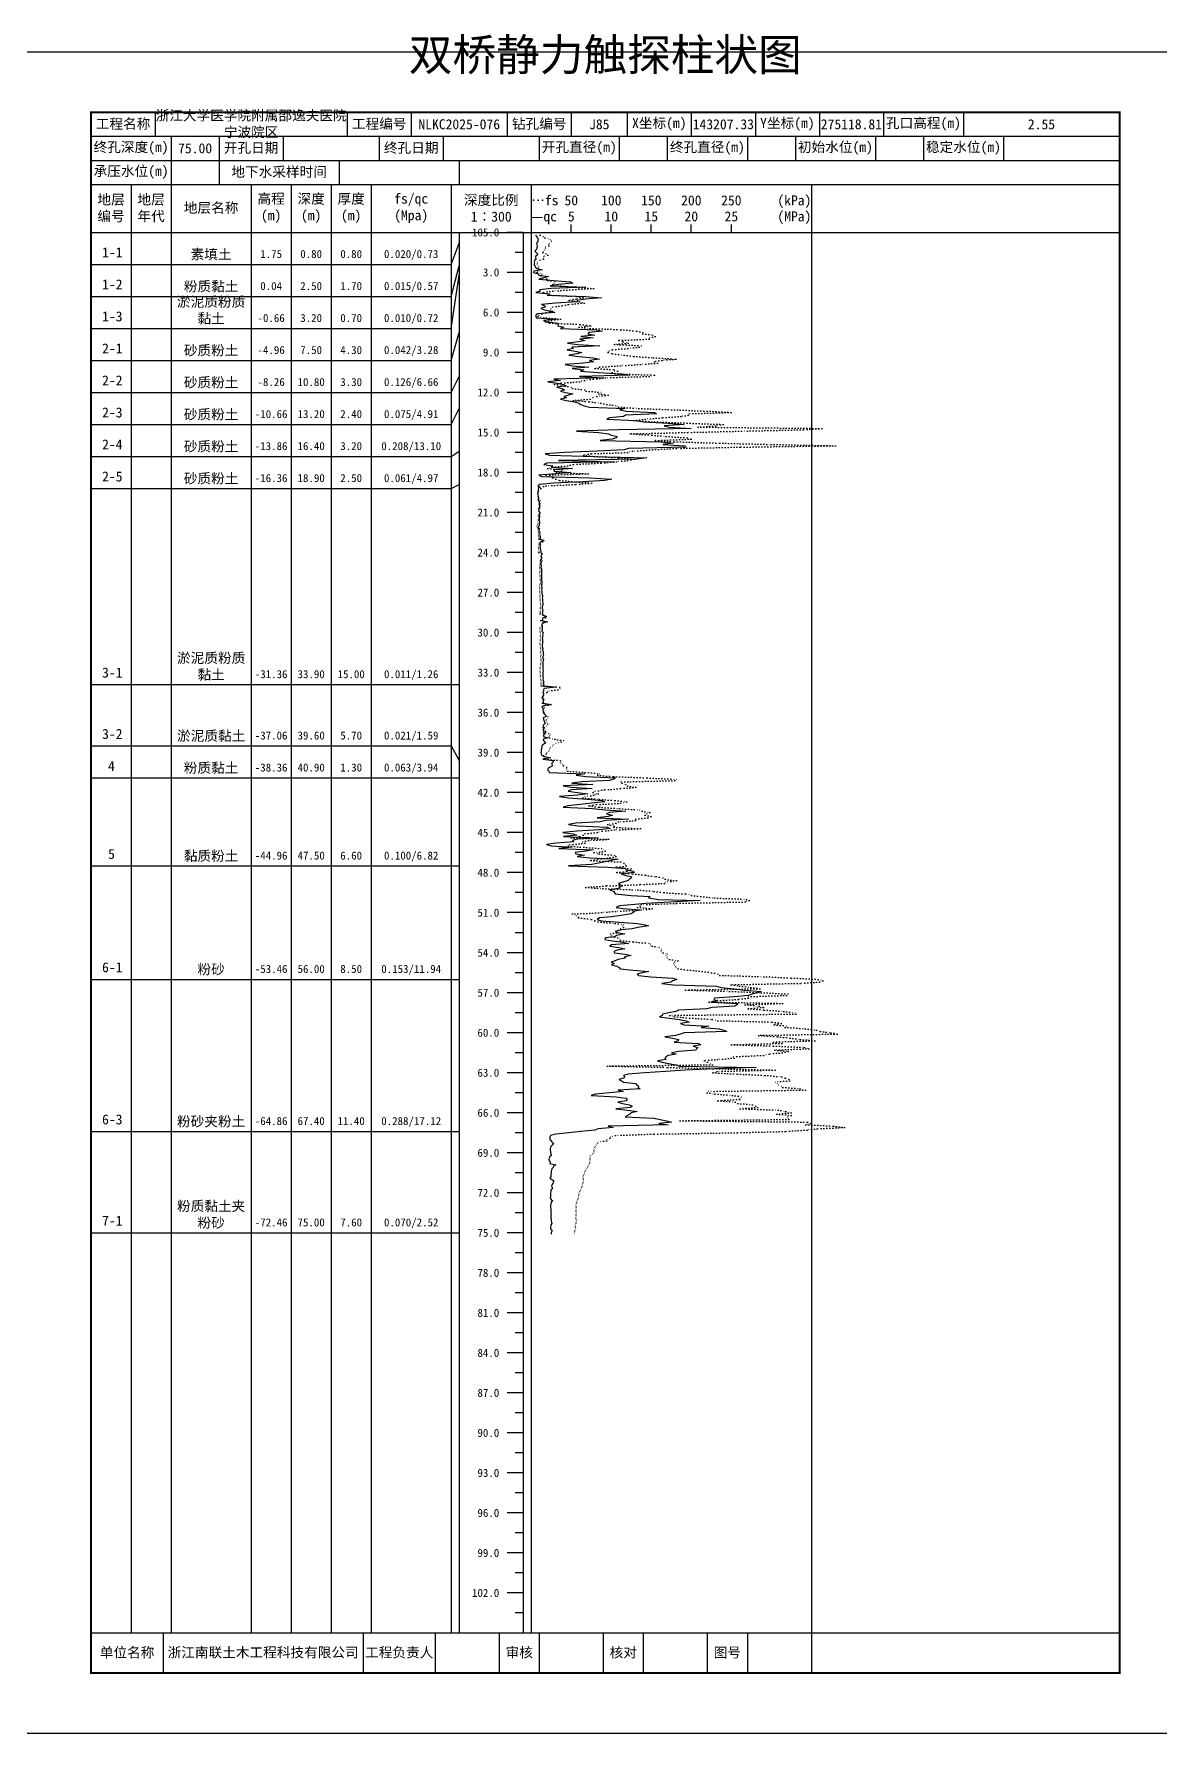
# Model space of a CAD drawing. Extents: x 297 to 65340, y 0 to 425.
# Drawn here: x 25250.7 to 25532.1, y 0 to 424.6 of the extents above; entities that cross this region are included whole.
import ezdxf
from ezdxf.enums import TextEntityAlignment as Align

# ---------------------------------------------------------------- set-up
doc = ezdxf.new("R2010")
doc.units = 0
doc.linetypes.add('DOT', pattern=[6.35, 0, -6.35])
doc.layers.add('FRAME', color=7, linetype='CONTINUOUS')
doc.layers.add('STRATUM', color=7, linetype='CONTINUOUS')
doc.styles.add('ST', font='')
doc.styles.get('ST').set_extended_font_data('SimSun')

msp = doc.modelspace()

# ---------------------------------------------------------------- linework, layer by layer
at = {"layer": 'FRAME', "color": 245, "linetype": 'Continuous'}
msp.add_lwpolyline([(25245, 0), (25542, 0), (25542, 420), (25245, 420)], close=True, dxfattribs=at)
at = {"layer": 'FRAME', "linetype": 'Continuous', "const_width": 0.5}
msp.add_lwpolyline([(25265, 15), (25522, 15), (25522, 405), (25265, 405)], close=True, dxfattribs=at)
at = {"layer": 'FRAME', "color": 0, "linetype": 'Continuous'}
for points in [[(25281, 405), (25281, 399)], [(25329, 405), (25329, 399)], [(25345, 405), (25345, 399)], [(25369, 405), (25369, 399)], [(25385, 405), (25385, 399)], [(25399, 405), (25399, 399)], [(25415, 405), (25415, 399)], [(25431, 405), (25431, 399)], [(25447, 405), (25447, 399)], [(25463, 405), (25463, 399)], [(25483, 405), (25483, 399)], [(25522, 405), (25522, 399)], [(25265, 399), (25522, 399)], [(25285, 399), (25285, 393)], [(25297, 399), (25297, 393)], [(25313, 399), (25313, 393)], [(25337, 399), (25337, 393)], [(25353, 399), (25353, 393)], [(25377, 399), (25377, 393)], [(25397, 399), (25397, 393)], [(25409, 399), (25409, 393)], [(25429, 399), (25429, 393)], [(25441, 399), (25441, 393)], [(25461, 399), (25461, 393)], [(25473, 399), (25473, 393)], [(25493, 399), (25493, 393)], [(25522, 399), (25522, 393)], [(25265, 393), (25522, 393)], [(25285, 393), (25285, 387)], [(25297, 393), (25297, 387)], [(25327, 393), (25327, 387)], [(25357, 393), (25357, 387)], [(25265, 387), (25522, 387)], [(25275, 387), (25275, 25)], [(25285, 387), (25285, 25)], [(25305, 387), (25305, 25)], [(25315, 387), (25315, 25)], [(25325, 387), (25325, 25)], [(25335, 387), (25335, 25)], [(25355, 387), (25355, 25)], [(25375, 387), (25375, 25)], [(25445, 387), (25445, 25)], [(25265, 375), (25522, 375)], [(25357, 375), (25357, 25)], [(25373, 375), (25373, 25)], [(25385, 375), (25385, 377)], [(25395, 375), (25395, 377)], [(25405, 375), (25405, 377)], [(25415, 375), (25415, 377)], [(25425, 375), (25425, 377)], [(25265, 25), (25522, 25)], [(25283, 25), (25283, 15)], [(25333, 25), (25333, 15)], [(25351, 25), (25351, 15)], [(25367, 25), (25367, 15)], [(25377, 25), (25377, 15)], [(25393, 25), (25393, 15)], [(25403, 25), (25403, 15)], [(25419, 25), (25419, 15)], [(25429, 25), (25429, 15)], [(25445, 25), (25445, 15)]]:
    msp.add_lwpolyline(points, dxfattribs=at)
at = {"layer": 'STRATUM', "linetype": 'Continuous'}
for points in [[(25373, 375), (25369, 375)], [(25376.06, 374.33), (25376.32, 374), (25376.58, 373.67), (25376.7, 373.33), (25376.62, 373), (25376.66, 372.67), (25376.3, 372.33), (25376.4, 372), (25376.48, 371.67), (25376.4, 371.33), (25376.42, 371), (25376.26, 370.67), (25375.88, 370.33), (25376.2, 370), (25376.6, 369.67), (25376.48, 369.33), (25376.04, 369), (25376.02, 368.67), (25376.2, 368.33), (25375.8, 368), (25375.74, 367.67), (25375.84, 367.33), (25375.66, 367), (25375.86, 366.67), (25376.02, 366.33), (25376.5, 366), (25377.7, 365.67), (25375.68, 365.33), (25375.6, 365), (25376.74, 364.67), (25376.88, 364.33), (25379.28, 364), (25378.16, 363.67), (25376.86, 363.33), (25380.6, 363), (25384.84, 362.67), (25385.42, 362.33), (25381.78, 362), (25379.76, 361.67), (25388.68, 361.33), (25379.96, 361), (25377.04, 360.67), (25377.24, 360.33), (25376.14, 360), (25379.52, 359.67), (25379.38, 359.33), (25388.58, 359), (25392.54, 358.67), (25388.54, 358.33), (25386.5, 358), (25386.5, 357.67), (25381.06, 357.33), (25377.58, 357), (25378.42, 356.67), (25378.38, 356.33), (25377.42, 356), (25378.32, 355.67), (25379.9, 355.33), (25380.92, 355), (25376.52, 354.67), (25376.12, 354.33), (25376.12, 354), (25376.26, 353.67), (25381.52, 353.33), (25378.04, 353), (25378.86, 352.67), (25381.82, 352.33), (25381.64, 352), (25381.64, 351.67), (25383.18, 351.33), (25382.32, 351), (25391.34, 350.67), (25392.78, 350.33), (25389.42, 350), (25389.1, 349.67), (25390.9, 349.33), (25387.38, 349), (25390.46, 348.67), (25387.14, 348.33), (25388.48, 348), (25386.86, 347.67), (25384.08, 347.33), (25386.56, 347), (25392.1, 346.67), (25385.18, 346.33), (25385.58, 346), (25383.94, 345.67), (25385.94, 345.33), (25387.68, 345), (25386.38, 344.67), (25384.38, 344.33), (25386.9, 344), (25390.48, 343.67), (25392.02, 343.33), (25389.54, 343), (25390.54, 342.67), (25388.02, 342.33), (25383.44, 342), (25385.42, 341.67), (25389.36, 341.33), (25385.24, 341), (25388.18, 340.67), (25387.3, 340.33), (25391.76, 340), (25397.54, 339.67), (25399.66, 339.33), (25387.02, 339), (25393.1, 338.67), (25380.68, 338.33), (25382.34, 338), (25379.18, 337.67), (25381.46, 337.33), (25383.04, 337), (25383.72, 336.67), (25381.36, 336.33), (25382.64, 336), (25383.32, 335.67), (25382.34, 335.33), (25383.64, 335), (25385.38, 334.67), (25384.34, 334.33), (25383.12, 334), (25383.8, 333.67), (25382.32, 333.33), (25383.82, 333), (25385.78, 332.67), (25386.92, 332.33), (25387.36, 332), (25388.22, 331.67), (25389.52, 331.33), (25398.48, 331), (25397.1, 330.67), (25398.74, 330.33), (25405.78, 330), (25406.3, 329.67), (25398.56, 329.33), (25398.02, 329), (25394.58, 328.67), (25393.9, 328.33), (25400.86, 328), (25403.14, 327.67), (25409.24, 327.33), (25413.2, 327), (25408.22, 326.67), (25409.58, 326.33), (25414.96, 326), (25396.88, 325.67), (25386.3, 325.33), (25391.88, 325), (25394.32, 324.67), (25394.96, 324.33), (25396.5, 324), (25396.18, 323.67), (25395.24, 323.33), (25392.18, 323), (25407.5, 322.67), (25410.46, 322.33), (25407.86, 322), (25413.44, 321.67), (25413.66, 321.33), (25399.32, 321), (25398.2, 320.67), (25391.5, 320.33), (25383.3, 320), (25378.5, 319.67), (25379.52, 319.33), (25390.72, 319), (25403.88, 318.67), (25401.36, 318.33), (25381.84, 318), (25395.78, 317.67), (25378.92, 317.33), (25378.18, 317), (25380.36, 316.67), (25379.98, 316.33), (25385.32, 316), (25380.78, 315.67), (25380.66, 315.33), (25384.92, 315), (25381.02, 314.67), (25376.9, 314.33), (25377.54, 314), (25389.64, 313.67), (25395.16, 313.33), (25393.38, 313), (25387.94, 312.67), (25380.58, 312.33), (25377.14, 312), (25376.66, 311.67), (25377.16, 311.33), (25376.72, 311), (25376.82, 310.67), (25376.66, 310.33), (25376.66, 310), (25376.6, 309.67), (25376.66, 309.33), (25376.72, 309), (25376.82, 308.67), (25376.84, 308.33), (25376.72, 308), (25376.98, 307.67), (25376.98, 307.33), (25376.96, 307), (25376.94, 306.67), (25377.04, 306.33), (25376.82, 306), (25376.88, 305.67), (25376.86, 305.33), (25377.26, 305), (25377.06, 304.67), (25376.98, 304.33), (25377.14, 304), (25376.98, 303.67), (25376.98, 303.33), (25376.96, 303), (25377.04, 302.67), (25377.06, 302.33), (25377, 302), (25377, 301.67), (25376.66, 301.33), (25377.08, 301), (25376.92, 300.67), (25376.98, 300.33), (25377.16, 300), (25377.1, 299.67), (25377.16, 299.33), (25377.22, 299), (25377.24, 298.67), (25377.26, 298.33), (25378.12, 298), (25377.3, 297.67), (25377.14, 297.33), (25377.3, 297), (25377.18, 296.67), (25377.22, 296.33), (25377.24, 296), (25377.28, 295.67), (25377.4, 295.33), (25377.36, 295), (25377.82, 294.67), (25377.46, 294.33), (25377.36, 294), (25377.68, 293.67), (25377.48, 293.33), (25377.26, 293), (25377.56, 292.67), (25377.4, 292.33), (25377.38, 292), (25377.44, 291.67), (25377.4, 291.33), (25377.52, 291), (25377.52, 290.67), (25377.52, 290.33), (25377.52, 290), (25377.54, 289.67), (25377.56, 289.33), (25377.6, 289), (25377.56, 288.67), (25377.6, 288.33), (25377.6, 288), (25377.66, 287.67), (25377.62, 287.33), (25377.58, 287), (25377.54, 286.67), (25377.62, 286.33), (25377.62, 286), (25377.58, 285.67), (25377.64, 285.33), (25377.66, 285), (25377.68, 284.67), (25377.8, 284.33), (25377.8, 284), (25377.72, 283.67), (25377.8, 283.33), (25377.78, 283), (25377.84, 282.67), (25377.86, 282.33), (25377.86, 282), (25377.8, 281.67), (25377.72, 281.33), (25377.72, 281), (25377.88, 280.67), (25377.82, 280.33), (25377.78, 280), (25377.74, 279.67), (25378.06, 279.33), (25378.8, 279), (25377.86, 278.67), (25377.8, 278.33), (25377.74, 278), (25379.12, 277.67), (25377.72, 277.33), (25377.68, 277), (25377.72, 276.67), (25377.7, 276.33), (25377.72, 276), (25377.7, 275.67), (25377.64, 275.33), (25378, 275), (25377.88, 274.67), (25377.8, 274.33), (25377.86, 274), (25377.72, 273.67), (25377.8, 273.33), (25377.8, 273), (25377.78, 272.67), (25377.78, 272.33), (25377.7, 272), (25377.74, 271.67), (25377.84, 271.33), (25377.88, 271), (25377.8, 270.67), (25378, 270.33), (25378, 270), (25377.94, 269.67), (25378.04, 269.33), (25377.88, 269), (25377.8, 268.67), (25378.06, 268.33), (25378, 268), (25377.92, 267.67), (25377.9, 267.33), (25377.88, 267), (25377.88, 266.67), (25377.88, 266.33), (25377.86, 266), (25377.88, 265.67), (25377.96, 265.33), (25377.88, 265), (25377.88, 264.67), (25377.9, 264.33), (25377.9, 264), (25377.94, 263.67), (25377.92, 263.33), (25378, 263), (25378.14, 262.67), (25377.92, 262.33), (25378.26, 262), (25377.88, 261.67), (25381.14, 261.33), (25378.12, 261), (25378.06, 260.67), (25378.08, 260.33), (25377.92, 260), (25377.98, 259.67), (25378.04, 259.33), (25377.8, 259), (25377.68, 258.67), (25378.16, 258.33), (25377.98, 258), (25378, 257.67), (25377.94, 257.33), (25380.04, 257), (25378.08, 256.67), (25377.68, 256.33), (25378, 256), (25377.9, 255.67), (25377.98, 255.33), (25377.98, 255), (25378.22, 254.67), (25378.6, 254.33), (25378.72, 254), (25377.96, 253.67), (25378.08, 253.33), (25378.14, 253), (25378.3, 252.67), (25378.46, 252.33), (25378.12, 252), (25378, 251.67), (25377.92, 251.33), (25378.1, 251), (25377.92, 250.67), (25378.26, 250.33), (25378, 250), (25378.48, 249.67), (25378.08, 249.33), (25378.08, 249), (25379.12, 248.67), (25377.98, 248.33), (25378.06, 248), (25378.34, 247.67), (25378.54, 247.33), (25377.9, 247), (25377.66, 246.67), (25377.62, 246.33), (25377.54, 246), (25377.44, 245.67), (25377.46, 245.33), (25377.38, 245), (25377.46, 244.67), (25377.6, 244.33), (25378.4, 244), (25379.88, 243.67), (25377.9, 243.33), (25380.5, 243), (25380.44, 242.67), (25380.12, 242.33), (25380.16, 242), (25380.34, 241.67), (25379.76, 241.33), (25379.24, 241), (25379.06, 240.67), (25379.38, 240.33), (25379.5, 240), (25388.38, 239.67), (25386.22, 239.33), (25388.66, 239), (25396.08, 238.67), (25395.6, 238.33), (25394.56, 238), (25387.62, 237.67), (25385.1, 237.33), (25390.36, 237), (25382.94, 236.67), (25384.94, 236.33), (25390.2, 236), (25384.94, 235.67), (25384.24, 235.33), (25386.52, 235), (25389.16, 234.67), (25386.56, 234.33), (25382.08, 234), (25384.24, 233.67), (25389.02, 233.33), (25392.7, 233), (25393.3, 232.67), (25390.02, 232.33), (25387.2, 232), (25384.14, 231.67), (25382.94, 231.33), (25390.28, 231), (25393.54, 230.67), (25398.66, 230.33), (25394.56, 230), (25393.84, 229.67), (25395.32, 229.33), (25394.2, 229), (25391.44, 228.67), (25399.32, 228.33), (25393.6, 228), (25392.2, 227.67), (25386.1, 227.33), (25384.32, 227), (25386.74, 226.67), (25393.9, 226.33), (25394.76, 226), (25391.86, 225.67), (25386.36, 225.33), (25382.9, 225), (25385.36, 224.67), (25386.36, 224.33), (25383.06, 224), (25391.68, 223.67), (25386.5, 223.33), (25385.34, 223), (25385.6, 222.67), (25381.18, 222.33), (25378.78, 222), (25380, 221.67), (25385.24, 221.33), (25381.9, 221), (25390.52, 220.67), (25388.62, 220.33), (25385.96, 220), (25386.14, 219.67), (25388.34, 219.33), (25386.46, 219), (25389.6, 218.67), (25396.68, 218.33), (25394.94, 218), (25393.48, 217.67), (25391.84, 217.33), (25390.12, 217), (25384.3, 216.67), (25394.1, 216.33), (25398.54, 216), (25398.7, 215.67), (25400.46, 215.33), (25400.84, 215), (25397.48, 214.67), (25398.28, 214.33), (25400, 214), (25400.08, 213.67), (25399.52, 213.33), (25399.18, 213), (25398.12, 212.67), (25396.84, 212.33), (25397.16, 212), (25397.7, 211.67), (25397, 211.33), (25396.82, 211), (25394.6, 210.67), (25395.68, 210.33), (25395.72, 210), (25395.96, 209.67), (25400, 209.33), (25404.7, 209), (25404.28, 208.67), (25406.8, 208.33), (25417.18, 208), (25411.16, 207.67), (25403.64, 207.33), (25400.92, 207), (25397.08, 206.67), (25396.2, 206.33), (25397.96, 206), (25402.04, 205.67), (25400.66, 205.33), (25400.46, 205), (25399.94, 204.67), (25397.5, 204.33), (25395.06, 204), (25392.02, 203.67), (25391.5, 203.33), (25392.46, 203), (25395.96, 202.67), (25401.58, 202.33), (25403.42, 202), (25404.28, 201.67), (25401.6, 201.33), (25400.22, 201), (25397.58, 200.67), (25395.96, 200.33), (25396.9, 200), (25398.36, 199.67), (25396.28, 199.33), (25395.92, 199), (25393.54, 198.67), (25393.36, 198.33), (25395.22, 198), (25397.44, 197.67), (25399.4, 197.33), (25395.02, 197), (25394.64, 196.67), (25396.88, 196.33), (25398.36, 196), (25396.48, 195.67), (25395.6, 195.33), (25395.78, 195), (25398.44, 194.67), (25400, 194.33), (25398.28, 194), (25398.52, 193.67), (25396.62, 193.33), (25395.94, 193), (25394.96, 192.67), (25395.68, 192.33), (25395.04, 192), (25396.4, 191.67), (25396.94, 191.33), (25397.18, 191), (25400.46, 190.67), (25404.38, 190.33), (25402.68, 190), (25401.48, 189.67), (25401.76, 189.33), (25404.78, 189), (25410.5, 188.67), (25411.36, 188.33), (25410.36, 188), (25409.84, 187.67), (25407.62, 187.33), (25410.54, 187), (25421.3, 186.67), (25422.34, 186.33), (25425.72, 186), (25428.38, 185.67), (25432.42, 185.33), (25431.54, 185), (25430.22, 184.67), (25429.32, 184.33), (25425.68, 184), (25420.78, 183.67), (25420.66, 183.33), (25421.54, 183), (25419.98, 182.67), (25426.64, 182.33), (25426.38, 182), (25425.84, 181.67), (25420.12, 181.33), (25418.84, 181), (25411.82, 180.67), (25411.1, 180.33), (25409.38, 180), (25407.76, 179.67), (25407.72, 179.33), (25407.06, 179), (25409.5, 178.67), (25411.94, 178.33), (25413.7, 178), (25414.46, 177.67), (25412.28, 177.33), (25413.12, 177), (25419.34, 176.67), (25417.44, 176.33), (25421.96, 176), (25423.1, 175.67), (25423.88, 175.33), (25413.22, 175), (25412.3, 174.67), (25411.06, 174.33), (25408.34, 174), (25410.3, 173.67), (25411.82, 173.33), (25411.72, 173), (25410.72, 172.67), (25416.7, 172.33), (25417.36, 172), (25415.48, 171.67), (25416.6, 171.33), (25416.3, 171), (25416.12, 170.67), (25411.78, 170.33), (25410.08, 170), (25411.24, 169.67), (25409.22, 169.33), (25408.74, 169), (25408.42, 168.67), (25408.72, 168.33), (25406.56, 168), (25407.66, 167.67), (25409.28, 167.33), (25411.2, 167), (25412.06, 166.67), (25431.2, 166.33), (25420.74, 166), (25413.44, 165.67), (25408.52, 165.33), (25403.36, 165), (25399.18, 164.67), (25398.02, 164.33), (25398.28, 164), (25398.12, 163.67), (25396.88, 163.33), (25397.52, 163), (25398.08, 162.67), (25401.14, 162.33), (25401.4, 162), (25401.8, 161.67), (25401.7, 161.33), (25402.24, 161), (25396.76, 160.67), (25397.96, 160.33), (25394.52, 160), (25391.04, 159.67), (25390, 159.33), (25396.22, 159), (25398.7, 158.67), (25398.98, 158.33), (25398.7, 158), (25396.66, 157.67), (25397.78, 157.33), (25399.52, 157), (25400.2, 156.67), (25399.76, 156.33), (25396.16, 156), (25399.08, 155.67), (25401.44, 155.33), (25399.98, 155), (25399.66, 154.67), (25399.06, 154.33), (25398.44, 154), (25405.62, 153.67), (25407.22, 153.33), (25408.76, 153), (25410.06, 152.67), (25406.92, 152.33), (25409.24, 152), (25394.18, 151.67), (25395.44, 151.33), (25391.7, 151), (25390.86, 150.67), (25387.36, 150.33), (25384.42, 150), (25381.16, 149.67), (25379.82, 149.33), (25379.62, 149), (25379.62, 148.67), (25379.66, 148.33), (25380.02, 148), (25380.16, 147.67), (25380.66, 147.33), (25380.34, 147), (25379.96, 146.67), (25379.8, 146.33), (25379.72, 146), (25379.74, 145.67), (25379.78, 145.33), (25379.82, 145), (25379.98, 144.67), (25379.94, 144.33), (25379.54, 144), (25379.44, 143.67), (25379.4, 143.33), (25379.44, 143), (25379.72, 142.67), (25379.64, 142.33), (25381.12, 142), (25380.6, 141.67), (25380.44, 141.33), (25380.14, 141), (25380.08, 140.67), (25379.96, 140.33), (25379.96, 140), (25379.88, 139.67), (25379.88, 139.33), (25379.88, 139), (25379.66, 138.67), (25380.18, 138.33), (25380.64, 138), (25380.48, 137.67), (25380.38, 137.33), (25380.14, 137), (25380.08, 136.67), (25380.24, 136.33), (25380.22, 136), (25379.92, 135.67), (25379.88, 135.33), (25379.84, 135), (25379.78, 134.67), (25379.82, 134.33), (25379.78, 134), (25379.76, 133.67), (25379.94, 133.33), (25380.36, 133), (25379.94, 132.67), (25379.94, 132.33), (25379.8, 132), (25379.8, 131.67), (25379.82, 131.33), (25379.88, 131), (25379.9, 130.67), (25379.88, 130.33), (25379.88, 130), (25380, 129.67), (25379.92, 129.33), (25379.88, 129), (25379.92, 128.67), (25379.94, 128.33), (25379.96, 128), (25380.02, 127.67), (25380.14, 127.33), (25379.92, 127), (25379.88, 126.67), (25379.82, 126.33), (25379.82, 126), (25380.16, 125.67), (25380.12, 125.33), (25379.98, 125), (25379.98, 124.67)], [(25355, 367), (25357, 372.33)], [(25373, 370), (25371, 370)], [(25265, 367), (25275, 367)], [(25275, 367), (25285, 367)], [(25285, 367), (25305, 367)], [(25305, 367), (25315, 367)], [(25315, 367), (25325, 367)], [(25325, 367), (25335, 367)], [(25335, 367), (25355, 367)], [(25355, 359), (25357, 366.67)], [(25355, 351), (25357, 364.33)], [(25373, 365), (25369, 365)], [(25265, 359), (25275, 359)], [(25275, 359), (25285, 359)], [(25285, 359), (25305, 359)], [(25305, 359), (25315, 359)], [(25315, 359), (25325, 359)], [(25325, 359), (25335, 359)], [(25335, 359), (25355, 359)], [(25373, 360), (25371, 360)], [(25373, 355), (25369, 355)], [(25265, 351), (25275, 351)], [(25275, 351), (25285, 351)], [(25285, 351), (25305, 351)], [(25305, 351), (25315, 351)], [(25315, 351), (25325, 351)], [(25325, 351), (25335, 351)], [(25335, 351), (25355, 351)], [(25355, 343), (25357, 350)], [(25373, 350), (25371, 350)], [(25373, 345), (25369, 345)], [(25265, 343), (25275, 343)], [(25275, 343), (25285, 343)], [(25285, 343), (25305, 343)], [(25305, 343), (25315, 343)], [(25315, 343), (25325, 343)], [(25325, 343), (25335, 343)], [(25335, 343), (25355, 343)], [(25373, 340), (25371, 340)], [(25355, 335), (25357, 339)], [(25265, 335), (25275, 335)], [(25275, 335), (25285, 335)], [(25285, 335), (25305, 335)], [(25305, 335), (25315, 335)], [(25315, 335), (25325, 335)], [(25325, 335), (25335, 335)], [(25335, 335), (25355, 335)], [(25373, 335), (25369, 335)], [(25265, 327), (25275, 327)], [(25275, 327), (25285, 327)], [(25285, 327), (25305, 327)], [(25305, 327), (25315, 327)], [(25315, 327), (25325, 327)], [(25325, 327), (25335, 327)], [(25335, 327), (25355, 327)], [(25355, 327), (25357, 331)], [(25373, 330), (25371, 330)], [(25373, 325), (25369, 325)], [(25265, 319), (25275, 319)], [(25275, 319), (25285, 319)], [(25285, 319), (25305, 319)], [(25305, 319), (25315, 319)], [(25315, 319), (25325, 319)], [(25325, 319), (25335, 319)], [(25335, 319), (25355, 319)], [(25355, 319), (25357, 320.33)], [(25373, 320), (25371, 320)], [(25373, 315), (25369, 315)], [(25265, 311), (25275, 311)], [(25275, 311), (25285, 311)], [(25285, 311), (25305, 311)], [(25305, 311), (25315, 311)], [(25315, 311), (25325, 311)], [(25325, 311), (25335, 311)], [(25335, 311), (25355, 311)], [(25355, 311), (25357, 312)], [(25373, 310), (25371, 310)], [(25373, 305), (25369, 305)], [(25373, 300), (25371, 300)], [(25373, 295), (25369, 295)], [(25373, 290), (25371, 290)], [(25373, 285), (25369, 285)], [(25373, 280), (25371, 280)], [(25373, 275), (25369, 275)], [(25373, 270), (25371, 270)], [(25373, 265), (25369, 265)], [(25265, 262), (25275, 262)], [(25275, 262), (25285, 262)], [(25285, 262), (25305, 262)], [(25305, 262), (25315, 262)], [(25315, 262), (25325, 262)], [(25325, 262), (25335, 262)], [(25335, 262), (25355, 262)], [(25355, 262), (25357, 262)], [(25373, 260), (25371, 260)], [(25373, 255), (25369, 255)], [(25265, 246.67), (25275, 246.67)], [(25275, 246.67), (25285, 246.67)], [(25285, 246.67), (25305, 246.67)], [(25305, 246.67), (25315, 246.67)], [(25315, 246.67), (25325, 246.67)], [(25325, 246.67), (25335, 246.67)], [(25335, 246.67), (25355, 246.67)], [(25355, 246.67), (25357, 243)], [(25373, 250), (25371, 250)], [(25373, 245), (25369, 245)], [(25265, 238.67), (25275, 238.67)], [(25275, 238.67), (25285, 238.67)], [(25285, 238.67), (25305, 238.67)], [(25305, 238.67), (25315, 238.67)], [(25315, 238.67), (25325, 238.67)], [(25325, 238.67), (25335, 238.67)], [(25335, 238.67), (25355, 238.67)], [(25355, 238.67), (25357, 238.67)], [(25373, 240), (25371, 240)], [(25373, 235), (25369, 235)], [(25373, 230), (25371, 230)], [(25373, 225), (25369, 225)], [(25265, 216.67), (25275, 216.67)], [(25275, 216.67), (25285, 216.67)], [(25285, 216.67), (25305, 216.67)], [(25305, 216.67), (25315, 216.67)], [(25315, 216.67), (25325, 216.67)], [(25325, 216.67), (25335, 216.67)], [(25335, 216.67), (25355, 216.67)], [(25355, 216.67), (25357, 216.67)], [(25373, 220), (25371, 220)], [(25373, 215), (25369, 215)], [(25373, 210), (25371, 210)], [(25373, 205), (25369, 205)], [(25373, 200), (25371, 200)], [(25373, 195), (25369, 195)], [(25265, 188.33), (25275, 188.33)], [(25275, 188.33), (25285, 188.33)], [(25285, 188.33), (25305, 188.33)], [(25305, 188.33), (25315, 188.33)], [(25315, 188.33), (25325, 188.33)], [(25325, 188.33), (25335, 188.33)], [(25335, 188.33), (25355, 188.33)], [(25355, 188.33), (25357, 188.33)], [(25373, 190), (25371, 190)], [(25373, 185), (25369, 185)], [(25373, 180), (25371, 180)], [(25373, 175), (25369, 175)], [(25373, 170), (25371, 170)], [(25373, 165), (25369, 165)], [(25373, 160), (25371, 160)], [(25373, 155), (25369, 155)], [(25265, 150.33), (25275, 150.33)], [(25275, 150.33), (25285, 150.33)], [(25285, 150.33), (25305, 150.33)], [(25305, 150.33), (25315, 150.33)], [(25315, 150.33), (25325, 150.33)], [(25325, 150.33), (25335, 150.33)], [(25335, 150.33), (25355, 150.33)], [(25355, 150.33), (25357, 150.33)], [(25373, 150), (25371, 150)], [(25373, 145), (25369, 145)], [(25373, 140), (25371, 140)], [(25373, 135), (25369, 135)], [(25373, 130), (25371, 130)], [(25265, 125), (25275, 125)], [(25275, 125), (25285, 125)], [(25285, 125), (25305, 125)], [(25305, 125), (25315, 125)], [(25315, 125), (25325, 125)], [(25325, 125), (25335, 125)], [(25335, 125), (25355, 125)], [(25355, 125), (25357, 125)], [(25373, 125), (25369, 125)], [(25373, 120), (25371, 120)], [(25373, 115), (25369, 115)], [(25373, 110), (25371, 110)], [(25373, 105), (25369, 105)], [(25373, 100), (25371, 100)], [(25373, 95), (25369, 95)], [(25373, 90), (25371, 90)], [(25373, 85), (25369, 85)], [(25373, 80), (25371, 80)], [(25373, 75), (25369, 75)], [(25373, 70), (25371, 70)], [(25373, 65), (25369, 65)], [(25373, 60), (25371, 60)], [(25373, 55), (25369, 55)], [(25373, 50), (25371, 50)], [(25373, 45), (25369, 45)], [(25373, 40), (25371, 40)], [(25373, 35), (25369, 35)], [(25373, 30), (25371, 30)]]:
    msp.add_lwpolyline(points, dxfattribs=at)
at = {"layer": 'STRATUM', "linetype": 'DOT', "ltscale": 0.1}
msp.add_lwpolyline([(25377.22, 374.33), (25377.94, 374), (25378.4, 373.67), (25379.7, 373.33), (25379.9, 373), (25380.18, 372.67), (25379.58, 372.33), (25379.28, 372), (25379.36, 371.67), (25378.5, 371.33), (25378.56, 371), (25378.32, 370.67), (25378.02, 370.33), (25377.86, 370), (25378.8, 369.67), (25379.12, 369.33), (25378.1, 369), (25377.94, 368.67), (25378.02, 368.33), (25377.1, 368), (25376.5, 367.67), (25376.5, 367.33), (25376.4, 367), (25376.78, 366.67), (25376.76, 366.33), (25376.98, 366), (25376.68, 365.67), (25376.58, 365.33), (25376.46, 365), (25377.6, 364.67), (25377.76, 364.33), (25377.36, 364), (25377.98, 363.67), (25379, 363.33), (25379.16, 363), (25381.06, 362.67), (25380.72, 362.33), (25380.4, 362), (25381.7, 361.67), (25385.5, 361.33), (25390.58, 361), (25385.36, 360.67), (25380.4, 360.33), (25378.04, 360), (25378.86, 359.67), (25379.12, 359.33), (25386.3, 359), (25388, 358.67), (25386.22, 358.33), (25384.46, 358), (25387.04, 357.67), (25388.2, 357.33), (25384.24, 357), (25382.66, 356.67), (25380.34, 356.33), (25379.94, 356), (25379.76, 355.67), (25380.32, 355.33), (25378.72, 355), (25377.62, 354.67), (25376.86, 354.33), (25376.62, 354), (25378.02, 353.67), (25382.34, 353.33), (25380.06, 353), (25378.58, 352.67), (25379.64, 352.33), (25387.26, 352), (25389.82, 351.67), (25386.96, 351.33), (25389.76, 351), (25397.44, 350.67), (25401.38, 350.33), (25402.92, 350), (25402.9, 349.67), (25405.38, 349.33), (25405.98, 349), (25404.48, 348.67), (25404.44, 348.33), (25396.9, 348), (25397.98, 347.67), (25399.18, 347.33), (25395.78, 347), (25402.52, 346.67), (25402, 346.33), (25399.1, 346), (25395.24, 345.67), (25394.22, 345.33), (25394.26, 345), (25395.32, 344.67), (25398.22, 344.33), (25400.68, 344), (25405.58, 343.67), (25411.1, 343.33), (25407.62, 343), (25405.82, 342.67), (25406.54, 342.33), (25402.32, 342), (25397.32, 341.67), (25392.02, 341.33), (25391, 341), (25395.76, 340.67), (25396.54, 340.33), (25395.22, 340), (25395.96, 339.67), (25405.78, 339.33), (25404.44, 339), (25393.56, 338.67), (25390.44, 338.33), (25388.32, 338), (25387.06, 337.67), (25382.3, 337.33), (25380.82, 337), (25382.72, 336.67), (25384.94, 336.33), (25385.32, 336), (25388.38, 335.67), (25388.74, 335.33), (25392.46, 335), (25391.86, 334.67), (25394.22, 334.33), (25391.36, 334), (25390.32, 333.67), (25389.68, 333.33), (25385.58, 333), (25389.54, 332.67), (25392.42, 332.33), (25393.88, 332), (25396.42, 331.67), (25396.78, 331.33), (25401.9, 331), (25410.04, 330.67), (25418.94, 330.33), (25424.96, 330), (25414.44, 329.67), (25414.2, 329.33), (25412.42, 329), (25407.72, 328.67), (25403.5, 328.33), (25400.68, 328), (25405.8, 327.67), (25414, 327.33), (25422.98, 327), (25421.04, 326.67), (25416.68, 326.33), (25447.58, 326), (25442.96, 325.67), (25427.54, 325.33), (25414.06, 325), (25399.82, 324.67), (25405.2, 324.33), (25408.74, 324), (25413.94, 323.67), (25414.96, 323.33), (25406.08, 323), (25410.82, 322.67), (25422.1, 322.33), (25435, 322), (25451.02, 321.67), (25427.14, 321.33), (25411.22, 321), (25405.3, 320.67), (25400.34, 320.33), (25399.04, 320), (25389.92, 319.67), (25388.1, 319.33), (25390.7, 319), (25396.88, 318.67), (25400.62, 318.33), (25399.08, 318), (25396.28, 317.67), (25392.36, 317.33), (25385.46, 317), (25384.02, 316.67), (25380.26, 316.33), (25379.16, 316), (25382.7, 315.67), (25382.56, 315.33), (25381.32, 315), (25389.18, 314.67), (25378.7, 314.33), (25379.42, 314), (25380.36, 313.67), (25381.14, 313.33), (25382.14, 313), (25386.32, 312.67), (25390.04, 312.33), (25385.98, 312), (25378.74, 311.67), (25377.04, 311.33), (25377.36, 311), (25376.7, 310.67), (25376.74, 310.33), (25376.7, 310), (25376.7, 309.67), (25376.64, 309.33), (25376.62, 309), (25376.66, 308.67), (25376.68, 308.33), (25377.26, 308), (25377.02, 307.67), (25377.26, 307.33), (25377.18, 307), (25377.32, 306.67), (25377.04, 306.33), (25377.08, 306), (25376.86, 305.67), (25376.82, 305.33), (25377.2, 305), (25376.88, 304.67), (25376.76, 304.33), (25376.76, 304), (25376.8, 303.67), (25376.76, 303.33), (25376.72, 303), (25376.66, 302.67), (25376.64, 302.33), (25376.64, 302), (25376.3, 301.67), (25376.58, 301.33), (25376.7, 301), (25376.62, 300.67), (25376.8, 300.33), (25376.7, 300), (25376.7, 299.67), (25376.76, 299.33), (25376.82, 299), (25376.78, 298.67), (25377, 298.33), (25378.26, 298), (25377.8, 297.67), (25376.9, 297.33), (25376.9, 297), (25376.8, 296.67), (25376.7, 296.33), (25376.78, 296), (25376.78, 295.67), (25376.88, 295.33), (25376.88, 295), (25377.8, 294.67), (25377.54, 294.33), (25377.42, 294), (25377.52, 293.67), (25377.56, 293.33), (25377.8, 293), (25377.22, 292.67), (25377.2, 292.33), (25377.16, 292), (25377.1, 291.67), (25377.1, 291.33), (25377.14, 291), (25377.14, 290.67), (25377.16, 290.33), (25377.12, 290), (25377.04, 289.67), (25377.16, 289.33), (25377.18, 289), (25377.2, 288.67), (25377.24, 288.33), (25377.26, 288), (25377.28, 287.67), (25377.24, 287.33), (25377.2, 287), (25377.12, 286.67), (25377.02, 286.33), (25377.04, 286), (25377.02, 285.67), (25377.04, 285.33), (25377.06, 285), (25377.16, 284.67), (25377.18, 284.33), (25377.18, 284), (25377.18, 283.67), (25377.22, 283.33), (25377.26, 283), (25377.24, 282.67), (25377.24, 282.33), (25377.28, 282), (25377.3, 281.67), (25377.26, 281.33), (25377.22, 281), (25377.22, 280.67), (25377.22, 280.33), (25377.2, 280), (25377.24, 279.67), (25377.94, 279.33), (25378.6, 279), (25378.56, 278.67), (25377.82, 278.33), (25377.38, 278), (25378.18, 277.67), (25378.14, 277.33), (25377.74, 277), (25377.52, 276.67), (25377.18, 276.33), (25377.14, 276), (25377.14, 275.67), (25377.18, 275.33), (25377.2, 275), (25377.36, 274.67), (25377.24, 274.33), (25377.26, 274), (25377.28, 273.67), (25377.28, 273.33), (25377.22, 273), (25377.18, 272.67), (25377.14, 272.33), (25377.18, 272), (25377.18, 271.67), (25377.3, 271.33), (25377.28, 271), (25377.3, 270.67), (25377.32, 270.33), (25377.26, 270), (25377.44, 269.67), (25377.36, 269.33), (25377.36, 269), (25377.32, 268.67), (25377.38, 268.33), (25377.42, 268), (25377.38, 267.67), (25377.3, 267.33), (25377.32, 267), (25377.28, 266.67), (25377.16, 266.33), (25377.14, 266), (25377.16, 265.67), (25377.16, 265.33), (25377.24, 265), (25377.24, 264.67), (25377.2, 264.33), (25377.3, 264), (25377.24, 263.67), (25377.3, 263.33), (25377.48, 263), (25377.46, 262.67), (25377.3, 262.33), (25377.42, 262), (25377.54, 261.67), (25382.16, 261.33), (25382.26, 261), (25381.64, 260.67), (25379.04, 260.33), (25378.9, 260), (25378.1, 259.67), (25378.04, 259.33), (25378.04, 259), (25377.92, 258.67), (25377.92, 258.33), (25378.04, 258), (25378, 257.67), (25377.84, 257.33), (25379.92, 257), (25378.12, 256.67), (25378.26, 256.33), (25378.12, 256), (25378.08, 255.67), (25378.04, 255.33), (25378.2, 255), (25378.3, 254.67), (25378.66, 254.33), (25379.12, 254), (25379.1, 253.67), (25378.76, 253.33), (25378.64, 253), (25378.78, 252.67), (25379.1, 252.33), (25379.1, 252), (25378.78, 251.67), (25378.22, 251.33), (25378.22, 251), (25378.46, 250.67), (25378.56, 250.33), (25378.56, 250), (25379.66, 249.67), (25379.58, 249.33), (25379.42, 249), (25379.6, 248.67), (25380.86, 248.33), (25383.1, 248), (25382.5, 247.67), (25381.2, 247.33), (25380.62, 247), (25380.36, 246.67), (25379.78, 246.33), (25379.64, 246), (25379.52, 245.67), (25379.36, 245.33), (25378.94, 245), (25378.74, 244.67), (25378.06, 244.33), (25378.16, 244), (25378.34, 243.67), (25378.5, 243.33), (25382.28, 243), (25382.26, 242.67), (25382.42, 242.33), (25382.82, 242), (25383.08, 241.67), (25383.78, 241.33), (25383.84, 241), (25383.76, 240.67), (25384.1, 240.33), (25389.32, 240), (25392.12, 239.67), (25391.6, 239.33), (25395.6, 239), (25403.98, 238.67), (25411.26, 238.33), (25410.86, 238), (25397.34, 237.67), (25397.7, 237.33), (25398.66, 237), (25399.08, 236.67), (25401.14, 236.33), (25397.2, 236), (25393.26, 235.67), (25390.7, 235.33), (25390.5, 235), (25391.72, 234.67), (25390.58, 234.33), (25388.46, 234), (25387.86, 233.67), (25392.04, 233.33), (25396, 233), (25398.76, 232.67), (25397.34, 232.33), (25391.22, 232), (25389.48, 231.67), (25392.02, 231.33), (25397.08, 231), (25402.04, 230.67), (25402.68, 230.33), (25404.62, 230), (25403.9, 229.67), (25403.48, 229.33), (25404.92, 229), (25404.1, 228.67), (25401, 228.33), (25401.06, 228), (25396.82, 227.67), (25396.12, 227.33), (25394.12, 227), (25395.7, 226.67), (25395.64, 226.33), (25402.26, 226), (25395.8, 225.67), (25392.68, 225.33), (25391.44, 225), (25388.36, 224.67), (25387.94, 224.33), (25387, 224), (25385.02, 223.67), (25394.34, 223.33), (25389.3, 223), (25387.78, 222.67), (25388.4, 222.33), (25384.64, 222), (25384.32, 221.67), (25388.1, 221.33), (25392.54, 221), (25392.88, 220.67), (25393.48, 220.33), (25390.72, 220), (25392, 219.67), (25395.86, 219.33), (25396.16, 219), (25394.66, 218.67), (25391.56, 218.33), (25389.92, 218), (25397.32, 217.67), (25398.24, 217.33), (25398.48, 217), (25398.7, 216.67), (25396.24, 216.33), (25400, 216), (25399.76, 215.67), (25398.78, 215.33), (25396.38, 215), (25400.4, 214.67), (25403.6, 214.33), (25406.24, 214), (25407.94, 213.67), (25408.46, 213.33), (25411.3, 213), (25408.5, 212.67), (25408.32, 212.33), (25402.1, 212), (25393.6, 211.67), (25388.66, 211.33), (25392.9, 211), (25401.6, 210.67), (25405.74, 210.33), (25408.2, 210), (25413.66, 209.67), (25415.08, 209.33), (25417.38, 209), (25420.8, 208.67), (25428.82, 208.33), (25429.48, 208), (25428.42, 207.67), (25411.24, 207.33), (25402.5, 207), (25402.24, 206.67), (25401.56, 206.33), (25405.24, 206), (25402.5, 205.67), (25396.04, 205.33), (25392.54, 205), (25385.28, 204.67), (25386.22, 204.33), (25386.82, 204), (25386.84, 203.67), (25390.02, 203.33), (25390.92, 203), (25391.72, 202.67), (25395.98, 202.33), (25398.06, 202), (25397.78, 201.67), (25398.02, 201.33), (25397.3, 201), (25396.76, 200.67), (25396.3, 200.33), (25396.3, 200), (25394.84, 199.67), (25395.04, 199.33), (25395.06, 199), (25396.9, 198.67), (25397.14, 198.33), (25397.32, 198), (25400.54, 197.67), (25404.66, 197.33), (25404.72, 197), (25405.18, 196.67), (25407.06, 196.33), (25407.52, 196), (25407.44, 195.67), (25407.38, 195.33), (25407.94, 195), (25409.02, 194.67), (25408.6, 194.33), (25408.88, 194), (25409.04, 193.67), (25409.58, 193.33), (25411.66, 193), (25410.78, 192.67), (25410.56, 192.33), (25410.72, 192), (25411.02, 191.67), (25411.16, 191.33), (25411.74, 191), (25414.04, 190.67), (25417.72, 190.33), (25420.04, 190), (25421.72, 189.67), (25422.1, 189.33), (25433.08, 189), (25440.04, 188.67), (25446.66, 188.33), (25447.86, 188), (25447.04, 187.67), (25442.2, 187.33), (25424.96, 187), (25427.06, 186.67), (25429.9, 186.33), (25432.1, 186), (25413.56, 185.67), (25424.56, 185.33), (25432.46, 185), (25439.28, 184.67), (25438.8, 184.33), (25429.18, 184), (25429.2, 183.67), (25426.72, 183.33), (25421.14, 183), (25419.5, 182.67), (25437.82, 182.33), (25428.44, 182), (25431.98, 181.67), (25433, 181.33), (25429.18, 181), (25433.24, 180.67), (25438.08, 180.33), (25440.9, 180), (25441.12, 179.67), (25409.64, 179.33), (25410.8, 179), (25414.62, 178.67), (25420.24, 178.33), (25421.64, 178), (25435.22, 177.67), (25437.44, 177.33), (25435.72, 177), (25438.82, 176.67), (25438.42, 176.33), (25443.46, 176), (25446.3, 175.67), (25447.26, 175.33), (25449.88, 175), (25451.44, 174.67), (25431.86, 174.33), (25436.58, 174), (25439.66, 173.67), (25442.28, 173.33), (25445.86, 173), (25435.52, 172.67), (25437.6, 172.33), (25425, 172), (25435.54, 171.67), (25443.3, 171.33), (25444.38, 171), (25435.88, 170.67), (25439.18, 170.33), (25437.72, 170), (25434.42, 169.67), (25433, 169.33), (25425.42, 169), (25425.72, 168.67), (25421.58, 168.33), (25418.3, 168), (25419.04, 167.67), (25419.74, 167.33), (25420.3, 167), (25394.04, 166.67), (25409.14, 166.33), (25420.58, 166), (25435.96, 165.67), (25421.42, 165.33), (25420.4, 165), (25426.54, 164.67), (25433.42, 164.33), (25437.58, 164), (25438.52, 163.67), (25439.42, 163.33), (25439.5, 163), (25435.94, 162.67), (25436.42, 162.33), (25436.82, 162), (25437.42, 161.67), (25437.9, 161.33), (25442.16, 161), (25443.5, 160.67), (25419.36, 160.33), (25418.92, 160), (25420.96, 159.67), (25425.26, 159.33), (25427.52, 159), (25427.14, 158.67), (25427.02, 158.33), (25421.62, 158), (25425.92, 157.67), (25426.64, 157.33), (25430.26, 157), (25431.1, 156.67), (25431.56, 156.33), (25427.22, 156), (25436.68, 155.67), (25438.62, 155.33), (25439.96, 155), (25436.34, 154.67), (25439.94, 154.33), (25438.94, 154), (25439.18, 153.67), (25439.34, 153.33), (25412.2, 153), (25444.02, 152.67), (25444.74, 152.33), (25443.64, 152), (25450.58, 151.67), (25453.28, 151.33), (25446.48, 151), (25443.94, 150.67), (25438.46, 150.33), (25426.46, 150), (25405.52, 149.67), (25396.02, 149.33), (25394.88, 149), (25394.62, 148.67), (25393.94, 148.33), (25393.78, 148), (25391.7, 147.67), (25391.48, 147.33), (25391.3, 147), (25391, 146.67), (25390.82, 146.33), (25390.68, 146), (25390.62, 145.67), (25390.7, 145.33), (25390.6, 145), (25390.32, 144.67), (25389.84, 144.33), (25389.68, 144), (25389.62, 143.67), (25389.66, 143.33), (25389.66, 143), (25389.58, 142.67), (25389.6, 142.33), (25389.36, 142), (25389.18, 141.67), (25389.04, 141.33), (25388.82, 141), (25388.56, 140.67), (25388.36, 140.33), (25388.36, 140), (25388.18, 139.67), (25388.04, 139.33), (25387.88, 139), (25387.98, 138.67), (25387.96, 138.33), (25387.96, 138), (25387.9, 137.67), (25387.84, 137.33), (25387.72, 137), (25387.66, 136.67), (25387.58, 136.33), (25387.4, 136), (25387.24, 135.67), (25387.08, 135.33), (25386.88, 135), (25386.88, 134.67), (25386.84, 134.33), (25386.78, 134), (25386.72, 133.67), (25386.62, 133.33), (25386.46, 133), (25386.3, 132.67), (25386.22, 132.33), (25386.16, 132), (25386.16, 131.67), (25386.2, 131.33), (25386.16, 131), (25386.16, 130.67), (25386.16, 130.33), (25386.22, 130), (25386.14, 129.67), (25386.12, 129.33), (25386.12, 129), (25386.08, 128.67), (25386.2, 128.33), (25386.24, 128), (25386.18, 127.67), (25386.14, 127.33), (25386, 127), (25385.96, 126.67), (25385.98, 126.33), (25386.08, 126), (25385.84, 125.67), (25385.8, 125.33), (25385.76, 125), (25385.78, 124.67)], dxfattribs=at)

# ---------------------------------------------------------------- texts
at = {"layer": 'FRAME', "style": 'ST'}
msp.add_text('双桥静力触探柱状图', height=8, dxfattribs=at).set_placement((25393.5, 413), align=Align.BOTTOM_CENTER)
for s, p in [('…fs', (25375, 383)), ('—qc', (25375, 379))]:
    msp.add_text(s, height=2.5, dxfattribs=at).set_placement(p, align=Align.MIDDLE_LEFT)
for s, p in [('50', (25385, 383)), ('100', (25395, 383)), ('150', (25405, 383)), ('200', (25415, 383)), ('250', (25425, 383)), ('5', (25385, 379)), ('10', (25395, 379)), ('15', (25405, 379)), ('20', (25415, 379)), ('25', (25425, 379))]:
    msp.add_text(s, height=2.5, dxfattribs=at).set_placement(p, align=Align.MIDDLE_CENTER)
for s, p in [('(kPa)', (25445, 383)), ('(MPa)', (25445, 379))]:
    msp.add_text(s, height=2.5, dxfattribs=at).set_placement(p, align=Align.MIDDLE_RIGHT)
at = {"layer": 'FRAME', "char_height": 2.5, "attachment_point": 5, "style": 'ST'}
for s, insert, width in [('工程名称', (25273, 402), 16), ('浙江大学医学院附属邵逸夫医院宁波院区', (25305, 402), 48), ('工程编号', (25337, 402), 16), ('钻孔编号', (25377, 402), 16), ('X坐标(m)', (25407, 402), 16), ('Y坐标(m)', (25439, 402), 16), ('孔口高程(m)', (25473, 402), 20), ('NLKC2025-076', (25357, 402), 24), ('J85', (25392, 402), 14), ('143207.33', (25423, 402), 16), ('275118.81', (25455, 402), 16), ('2.55', (25502.5, 402), 39), ('终孔深度(m)', (25275, 396), 20), ('75.00', (25291, 396), 12), ('开孔日期', (25305, 396), 16), ('终孔日期', (25345, 396), 16), ('开孔直径(m)', (25387, 396), 20), ('终孔直径(m)', (25419, 396), 20), ('初始水位(m)', (25451, 396), 20), ('稳定水位(m)', (25483, 396), 20), ('承压水位(m)', (25275, 390), 20), ('地下水采样时间', (25312, 390), 30), ('地层编号', (25270, 381), 10), ('地层年代', (25280, 381), 10), ('地层名称', (25295, 381), 20), ('高程\\P(m)', (25310, 381), 10), ('深度\\P(m)', (25320, 381), 10), ('厚度\\P(m)', (25330, 381), 10), ('fs/qc\\P(Mpa)', (25345, 381), 20), ('深度比例\\P1∶300', (25365, 381), 20), ('单位名称', (25274, 20), 18), ('浙江南联土木工程科技有限公司', (25308, 20), 50), ('工程负责人', (25342, 20), 18), ('审核', (25372, 20), 10), ('核对', (25398, 20), 10), ('图号', (25424, 20), 10)]:
    msp.add_mtext(s, dxfattribs=dict(at, insert=insert, width=width))
at = {"layer": 'STRATUM', "style": 'ST'}
for s, p in [('105.0', (25367, 375)), ('3.0', (25367, 365)), ('6.0', (25367, 355)), ('9.0', (25367, 345)), ('12.0', (25367, 335)), ('15.0', (25367, 325)), ('18.0', (25367, 315)), ('21.0', (25367, 305)), ('24.0', (25367, 295)), ('27.0', (25367, 285)), ('30.0', (25367, 275)), ('33.0', (25367, 265)), ('36.0', (25367, 255)), ('39.0', (25367, 245)), ('42.0', (25367, 235)), ('45.0', (25367, 225)), ('48.0', (25367, 215)), ('51.0', (25367, 205)), ('54.0', (25367, 195)), ('57.0', (25367, 185)), ('60.0', (25367, 175)), ('63.0', (25367, 165)), ('66.0', (25367, 155)), ('69.0', (25367, 145)), ('72.0', (25367, 135)), ('75.0', (25367, 125)), ('78.0', (25367, 115)), ('81.0', (25367, 105)), ('84.0', (25367, 95)), ('87.0', (25367, 85)), ('90.0', (25367, 75)), ('93.0', (25367, 65)), ('96.0', (25367, 55)), ('99.0', (25367, 45)), ('102.0', (25367, 35))]:
    msp.add_text(s, height=2, dxfattribs=at).set_placement(p, align=Align.MIDDLE_RIGHT)
for s, p in [('1-1', (25267.75, 370)), ('1-2', (25267.75, 362)), ('1-3', (25267.75, 354)), ('2-1', (25267.75, 346)), ('2-2', (25267.75, 338)), ('2-3', (25267.75, 330)), ('2-4', (25267.75, 322)), ('2-5', (25267.75, 314)), ('3-1', (25267.75, 265)), ('3-2', (25267.75, 249.67)), ('4', (25269.25, 241.67)), ('5', (25269.25, 219.67)), ('6-1', (25267.75, 191.33)), ('6-3', (25267.75, 153.33)), ('7-1', (25267.75, 128))]:
    msp.add_text(s, height=2.5, dxfattribs=at).set_placement(p, align=Align.MIDDLE_LEFT)
for s, p in [('1.75', (25310, 368)), ('0.80', (25320, 368)), ('0.80', (25330, 368)), ('0.020/0.73', (25345, 368)), ('0.04', (25310, 360)), ('2.50', (25320, 360)), ('1.70', (25330, 360)), ('0.015/0.57', (25345, 360)), ('-0.66', (25310, 352)), ('3.20', (25320, 352)), ('0.70', (25330, 352)), ('0.010/0.72', (25345, 352)), ('-4.96', (25310, 344)), ('7.50', (25320, 344)), ('4.30', (25330, 344)), ('0.042/3.28', (25345, 344)), ('-8.26', (25310, 336)), ('10.80', (25320, 336)), ('3.30', (25330, 336)), ('0.126/6.66', (25345, 336)), ('-10.66', (25310, 328)), ('13.20', (25320, 328)), ('2.40', (25330, 328)), ('0.075/4.91', (25345, 328)), ('0.208/13.10', (25345, 320)), ('-13.86', (25310, 320)), ('16.40', (25320, 320)), ('3.20', (25330, 320)), ('-16.36', (25310, 312)), ('18.90', (25320, 312)), ('2.50', (25330, 312)), ('0.061/4.97', (25345, 312)), ('-31.36', (25310, 263)), ('33.90', (25320, 263)), ('15.00', (25330, 263)), ('0.011/1.26', (25345, 263)), ('-37.06', (25310, 247.67)), ('39.60', (25320, 247.67)), ('5.70', (25330, 247.67)), ('0.021/1.59', (25345, 247.67)), ('-38.36', (25310, 239.67)), ('40.90', (25320, 239.67)), ('1.30', (25330, 239.67)), ('0.063/3.94', (25345, 239.67)), ('-44.96', (25310, 217.67)), ('47.50', (25320, 217.67)), ('6.60', (25330, 217.67)), ('0.100/6.82', (25345, 217.67)), ('-53.46', (25310, 189.33)), ('56.00', (25320, 189.33)), ('8.50', (25330, 189.33)), ('0.153/11.94', (25345, 189.33)), ('-64.86', (25310, 151.33)), ('67.40', (25320, 151.33)), ('11.40', (25330, 151.33)), ('0.288/17.12', (25345, 151.33)), ('-72.46', (25310, 126)), ('75.00', (25320, 126)), ('7.60', (25330, 126)), ('0.070/2.52', (25345, 126))]:
    msp.add_text(s, height=2, dxfattribs=at).set_placement(p, align=Align.BOTTOM_CENTER)
at = {"layer": 'STRATUM', "char_height": 2.5, "width": 20, "attachment_point": 8, "style": 'ST'}
for s, insert in [('素填土', (25295, 368)), ('粉质黏土', (25295, 360)), ('淤泥质粉质黏土', (25295, 352)), ('砂质粉土', (25295, 344)), ('砂质粉土', (25295, 336)), ('砂质粉土', (25295, 328)), ('砂质粉土', (25295, 320)), ('砂质粉土', (25295, 312)), ('淤泥质粉质黏土', (25295, 263)), ('淤泥质黏土', (25295, 247.67)), ('粉质黏土', (25295, 239.67)), ('黏质粉土', (25295, 217.67)), ('粉砂', (25295, 189.33)), ('粉砂夹粉土', (25295, 151.33)), ('粉质黏土夹粉砂', (25295, 126))]:
    msp.add_mtext(s, dxfattribs=dict(at, insert=insert))

doc.saveas('drawing.dxf')
